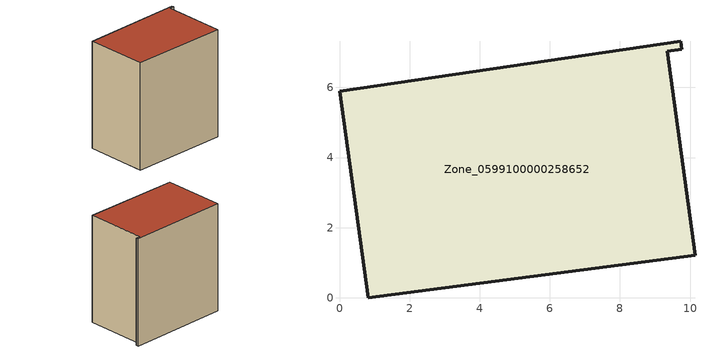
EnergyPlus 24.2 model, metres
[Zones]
Zone_0599100000258652
 floor ground (C_G): 0.81,0 0,5.9 9.73,7.32 9.76,7.09 9.34,7.04 10.14,1.21 z0
 wall outside (C_F): 9.76,7.09 9.73,7.32 0,5.9 0.81,0 10.14,1.21 9.34,7.04 9.76,7.09 z0:10.41
 roof outside (C_R): 10.14,1.21 9.34,7.04 9.76,7.09 9.73,7.32 0,5.9 0.81,0 z10.41
[BUILDING]
Pand.0599100000258652: North Axis=0; Terrain=City; Loads Convergence Tolerance Value=0.04; Temperature Convergence Tolerance Value=0.4; Solar Distribution=FullExterior; Maximum Number of Warmup Days=25; Minimum Number of Warmup Days=1
[Site:Location]
Rotterdam.The.Hague.AP_ZH_NLD Design_Conditions: Latitude=51.96; Longitude=4.45; Time Zone=1; Elevation=-4.5
[SITE:GROUNDTEMPERATURE:BUILDINGSURFACE]
18, 18, 18, 18, 18, 18, 18, 18, 18, 18, 18, 18
[MATERIAL] Thermal Absorptance=0.9; Solar Absorptance=0.7; Visible Absorptance=0.7
Name | Roughness | Thickness | Conductivity | Density | Specific Heat
G.TI.1946 | MediumSmooth | 0.15 | 1 | 540 | 1210
F.TI.1946 | Rough | 0.3 | 0.857143 | 1920 | 840
R.TI.1946 | MediumRough | 0.2 | 0.1 | 1500 | 1000
[CONSTRUCTION]
C_G: G.TI.1946
C_F: F.TI.1946
C_R: R.TI.1946
[ZONE]
Zone_0599100000258652: Type=1; Multiplier=1; Ceiling Height=Autocalculate; Volume=Autocalculate; Floor Area=autocalculate; Part of Total Floor Area=Yes
[ZONEINFILTRATION:DESIGNFLOWRATE]
Infil_Zone_0599100000258652: Zone or ZoneList or Space or SpaceList=Zone_0599100000258652; Schedule=AlwaysOn; Design Flow Rate Calculation Method=Flow/Area; Flow Rate per Floor Area=0.003; Constant Term Coefficient=1; Temperature Term Coefficient=0; Velocity Term Coefficient=0; Velocity Squared Term Coefficient=0
[HVACTEMPLATE:ZONE:IDEALLOADSAIRSYSTEM]
Zone_0599100000258652: Maximum Heating Supply Air Temperature=50; Minimum Cooling Supply Air Temperature=13; Maximum Heating Supply Air Humidity Ratio=0.0156; Minimum Cooling Supply Air Humidity Ratio=0.0077; Heating Limit=NoLimit; Cooling Limit=NoLimit; Dehumidification Control Type=ConstantSensibleHeatRatio; Cooling Sensible Heat Ratio=0.7; Dehumidification Setpoint=60; Humidification Control Type=None; Humidification Setpoint=30; Outdoor Air Method=None; Outdoor Air Flow Rate per Person=0.00944; Outdoor Air Flow Rate per Zone Floor Area=0; Outdoor Air Flow Rate per Zone=0; Demand Controlled Ventilation Type=None; Outdoor Air Economizer Type=NoEconomizer; Heat Recovery Type=None; Sensible Heat Recovery Effectiveness=0.7; Latent Heat Recovery Effectiveness=0.65
[ZONECONTROL:THERMOSTAT]
ThermostatControl_Zone_0599100000258652: Zone or ZoneList=Zone_0599100000258652; Control Type Schedule=DualSetpointControlType; Control 1=Thermostat_Zone_0599100000258652; Temperature Difference Between Cutout And Setpoint=0
[THERMOSTATSETPOINT:DUALSETPOINT]
Thermostat_Zone_0599100000258652: Heating Setpoint Temperature Schedule=HeatingSetpoint_Zone_0599100000258652; Cooling Setpoint Temperature Schedule=CoolingSetpoint_Zone_0599100000258652
[SCHEDULE:COMPACT]
HeatingSetpoint_Zone_0599100000258652: Through: 12/31, For: AllDays, Until: 24:00, 21
CoolingSetpoint_Zone_0599100000258652: Through: 12/31, For: AllDays, Until: 24:00, 24
DualSetpointControlType: Through: 12/31, For: AllDays, Until: 24:00, 4
AlwaysOn: Through: 12/31, For: AllDays, Until: 24:00, 1
